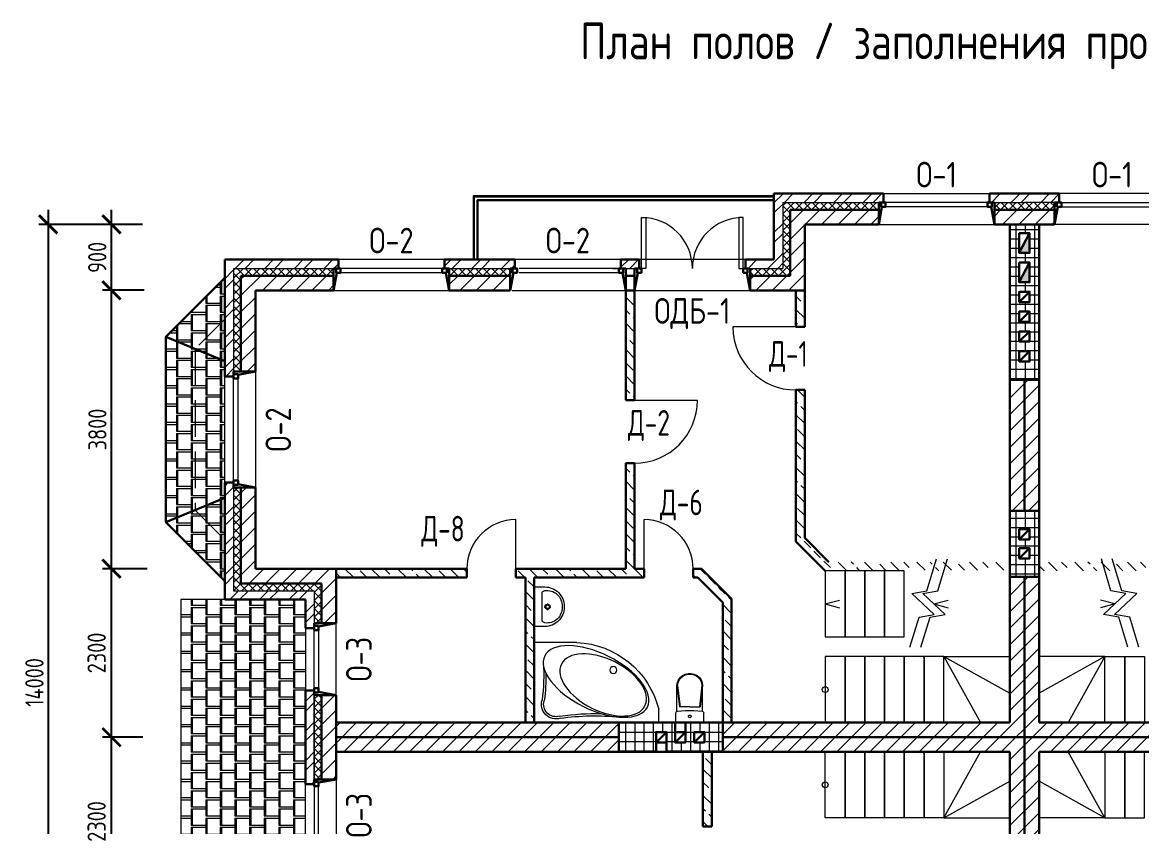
# Model space of a CAD drawing. Header units: millimetres. Extents: x -56498 to 234605, y -296269 to -29969.
# Drawn here: x 70897 to 86183, y -249630 to -238653 of the extents above; entities that cross this region are included whole.
import ezdxf
from ezdxf.enums import TextEntityAlignment as Align

# ---------------------------------------------------------------- set-up
doc = ezdxf.new("R2010")
doc.units = ezdxf.units.MM
doc.header["$LTSCALE"] = 100
doc.header["$PDMODE"] = 35
doc.linetypes.add('GOST2.303 4', pattern=[7, 5, -2, 0])
for name, color, linetype, lineweight in [('0.3', 7, 'Continuous', 30), ('Примітки 0.09', 200, 'Continuous', 9), ('Розміри 0.09', 5, 'Continuous', 9), ('Сантехніка 0.18', 92, 'Continuous', 18), ('Тонкі 0.18', 142, 'Continuous', 18), ('Штрихові 0.18', 7, 'GOST2.303 4', 18), ('Штрихування 0.09', 253, 'Continuous', 9)]:
    doc.layers.add(name, color=color, linetype=linetype, lineweight=lineweight)
doc.styles.add('GOST 2.304', font='CS_Gost2304.shx')
doc.styles.add('SPDS', font='SPDS.shx', dxfattribs={"width": 0.9})
doc.dimstyles.new('SPDS', dxfattribs={"dimscale": 100, "dimtxt": 2.5, "dimasz": 2.5, "dimexe": 1.25, "dimexo": 0.625, "dimtad": 1, "dimrnd": 0.001, "dimtxsty": 'GOST 2.304', "dimblk": 'ARCHTICK', "dimcen": 2.5, "dimdle": 2, "dimadec": 0, "dimazin": 2, "dimtfac": 0.75, "dimtmove": 1, "dimatfit": 3, "dimfxl": 0, "dimtolj": 1, "dimarcsym": 0})
pattern_1 = [(45, (-1000, -118800), (-112.2532, 112.2532), [])]
pattern_2 = [(270, (-43000, -148515), (200, -125), [220, -30]), (270, (-42985, -148515), (200, -125), [220, -30]), (0, (-43000, -148735), (200, 125), [200, -200]), (0, (-43000, -148765), (200, 125), [200, -200])]
pattern_3 = [(45, (-1000, -118800), (-56.1266, 56.1266), []), (135, (-1000, -118800), (-56.1266, -56.1266), [])]
pattern_4 = [(45, (-1000, -118800), (-202.05576, 202.05576), []), (45, (-865.3, -118800), (-202.05576, 202.05576), [])]
pattern_5 = [(135, (-1000, -118800), (-179.60512, -179.60512), []), (135, (-1000, -118620.4), (-179.60512, -179.60512), [127, -63.5])]
pattern_6 = [(0, (-1000, -118800), (0, 127), []), (90, (-1000, -118800), (-127, 8e-15), [])]

# ---------------------------------------------------------------- blocks, each defined once
blk = doc.blocks.new('symb 2D VAN Umyv-01 PLN')
for p, q in [((0, -138), (0, -167)), ((-17, -183), (-46, -183)), ((0, -200), (0, -229)), ((45, -183), (17, -183))]:
    blk.add_line(p, q)
for points in [[(-270, 0), (270, 0), (270, -145, -0.414214), (5, -410), (-5, -410, -0.414214), (-270, -145)], [(-188, -108), (188, -108, -0.277231), (206, -118), (220, -145, -0.478308), (5, -380), (-5, -380, -0.478308), (-220, -145), (-206, -118, -0.277231)]]:
    blk.add_lwpolyline(points, format="xyb", close=True)
for radius in [35, 25]:
    blk.add_circle((0, -183), radius)
blk = doc.blocks.new('s_riho')
for p, q in [((0, 1400), (0, 0)), ((0, 1400), (150, 1400)), ((900, 481), (900, 0)), ((0, 0), (900, 0))]:
    blk.add_line(p, q)
blk.add_circle((590, 890), 39.5)
for centre, radius, start, end in [((-94, 435), 996, 2.6611, 75.7857), ((-2691, 683), 2767, 351.906, 5.8062), ((-2691, 683), 2792, 351.906, 1.5857), ((205, 245), 164, 162.7961, 286.8988), ((205, 245), 139, 162.7961, 286.8988), ((530, -1945), 2077, 89.2461, 97.7765), ((530, -1945), 2052, 86.0272, 97.7765)]:
    blk.add_arc(centre, radius, start, end)
for centre, major_axis, ratio in [((462, 696), (287, -578), 0.488372), ((423, 776), (234, -470), 0.552381)]:
    blk.add_ellipse(centre, major_axis=major_axis, ratio=ratio)
blk = doc.blocks.new('symb 2D VAN Unitaz PODV-01 PLN')
for p, q in [((0, 190), (132, 190)), ((0, -190), (0, 190)), ((154, 175), (507, 175)), ((506, 175), (216, 141)), ((506, 166), (216, 132)), ((216, 0), (216, 141)), ((216, 0), (216, -141)), ((506, -166), (216, -132)), ((506, -175), (216, -141)), ((0, -190), (132, -190)), ((154, -175), (507, -175))]:
    blk.add_line(p, q)
for points in [[(155, 170), (151, 180), (143, 187), (132, 190)], [(155, -170), (163, -57), (163, 57), (155, 170)], [(506, -166), (543, -161), (578, -147), (609, -124), (634, -94), (651, -59), (660, -20), (660, 20), (651, 59), (634, 94), (609, 124), (578, 147), (543, 161), (506, 166)], [(507, -175), (546, -170), (583, -155), (615, -131), (641, -99), (659, -62), (669, -21), (669, 21), (659, 62), (641, 99), (615, 131), (583, 155), (546, 170), (507, 175)], [(132, -190), (143, -187), (151, -180), (155, -170)]]:
    blk.add_lwpolyline(points)
blk.add_lwpolyline([(84, 18), (72, 14), (65, 3), (67, -9), (77, -17), (90, -17), (100, -9), (102, 3), (96, 14)], close=True)
blk = doc.blocks.new('_ArchTick')
at = {"color": 0, "linetype": 'ByBlock', "const_width": 0.15}
blk.add_lwpolyline([(-0.5, -0.5), (0.5, 0.5)], dxfattribs=at)
blk = doc.blocks.new('*D360')
at = {"layer": 'Defpoints', "color": 0, "transparency": 16777216}
for p in [(72114, -248410), (72604, -248410), (72468, -250710)]:
    blk.add_point(p, dxfattribs=at)
at = {"layer": 'Розміри 0.09', "color": 0, "lineweight": -2, "transparency": 16777216}
for p, q in [((72114, -250910), (72114, -248210)), ((72541, -248410), (71989, -248410)), ((72405, -250710), (71989, -250710))]:
    blk.add_line(p, q, dxfattribs=at)
at = {"layer": 'Розміри 0.09', "color": 0, "lineweight": -2, "transparency": 16777216, "xscale": 250, "yscale": 250, "zscale": 250}
for p, rotation in [((72114, -248410), 90), ((72114, -250710), 270)]:
    blk.add_blockref('_ArchTick', p, dxfattribs=dict(at, rotation=rotation))
at = {"layer": 'Розміри 0.09', "color": 0, "transparency": 16777216, "insert": (71911, -249560), "char_height": 250, "attachment_point": 5, "rotation": 90, "style": 'GOST 2.304'}
blk.add_mtext('\\A1;2300', dxfattribs=at)
blk = doc.blocks.new('*D361')
at = {"layer": 'Defpoints', "color": 0, "transparency": 16777216}
for p in [(72114, -246110), (72665, -246110), (72604, -248410)]:
    blk.add_point(p, dxfattribs=at)
at = {"layer": 'Розміри 0.09', "color": 0, "lineweight": -2, "transparency": 16777216}
for p, q in [((72114, -248610), (72114, -245910)), ((72602, -246110), (71989, -246110)), ((72541, -248410), (71989, -248410))]:
    blk.add_line(p, q, dxfattribs=at)
at = {"layer": 'Розміри 0.09', "color": 0, "lineweight": -2, "transparency": 16777216, "xscale": 250, "yscale": 250, "zscale": 250}
for p, rotation in [((72114, -246110), 90), ((72114, -248410), 270)]:
    blk.add_blockref('_ArchTick', p, dxfattribs=dict(at, rotation=rotation))
at = {"layer": 'Розміри 0.09', "color": 0, "transparency": 16777216, "insert": (71911, -247260), "char_height": 250, "attachment_point": 5, "rotation": 90, "style": 'GOST 2.304'}
blk.add_mtext('\\A1;2300', dxfattribs=at)
blk = doc.blocks.new('*D362')
at = {"layer": 'Defpoints', "color": 0, "transparency": 16777216}
for p in [(72114, -242310), (72621, -242310), (72665, -246110)]:
    blk.add_point(p, dxfattribs=at)
at = {"layer": 'Розміри 0.09', "color": 0, "lineweight": -2, "transparency": 16777216}
for p, q in [((72114, -246310), (72114, -242110)), ((72559, -242310), (71989, -242310)), ((72602, -246110), (71989, -246110))]:
    blk.add_line(p, q, dxfattribs=at)
at = {"layer": 'Розміри 0.09', "color": 0, "lineweight": -2, "transparency": 16777216, "xscale": 250, "yscale": 250, "zscale": 250}
for p, rotation in [((72114, -242310), 90), ((72114, -246110), 270)]:
    blk.add_blockref('_ArchTick', p, dxfattribs=dict(at, rotation=rotation))
at = {"layer": 'Розміри 0.09', "color": 0, "transparency": 16777216, "insert": (71921, -244210), "char_height": 250, "attachment_point": 5, "rotation": 90, "style": 'GOST 2.304'}
blk.add_mtext('\\A1;3800', dxfattribs=at)
blk = doc.blocks.new('*D363')
at = {"layer": 'Defpoints', "color": 0, "transparency": 16777216}
for p in [(72114, -241410), (72599, -241410), (72621, -242310)]:
    blk.add_point(p, dxfattribs=at)
at = {"layer": 'Розміри 0.09', "color": 0, "lineweight": -2, "transparency": 16777216}
for p, q in [((72114, -242510), (72114, -241210)), ((72536, -241410), (71989, -241410)), ((72559, -242310), (71989, -242310))]:
    blk.add_line(p, q, dxfattribs=at)
at = {"layer": 'Розміри 0.09', "color": 0, "lineweight": -2, "transparency": 16777216, "xscale": 250, "yscale": 250, "zscale": 250}
for p, rotation in [((72114, -241410), 90), ((72114, -242310), 270)]:
    blk.add_blockref('_ArchTick', p, dxfattribs=dict(at, rotation=rotation))
at = {"layer": 'Розміри 0.09', "color": 0, "transparency": 16777216, "insert": (71919, -241860), "char_height": 250, "attachment_point": 5, "rotation": 90, "style": 'GOST 2.304'}
blk.add_mtext('\\A1;900', dxfattribs=at)
blk = doc.blocks.new('*D364')
at = {"layer": 'Defpoints', "color": 0, "transparency": 16777216}
for p in [(72114, -241410), (71248, -255410), (72114, -255410)]:
    blk.add_point(p, dxfattribs=at)
at = {"layer": 'Розміри 0.09', "color": 0, "lineweight": -2, "transparency": 16777216}
for p, q in [((71248, -241210), (71248, -255610)), ((72051, -241410), (71123, -241410)), ((72051, -255410), (71123, -255410))]:
    blk.add_line(p, q, dxfattribs=at)
at = {"layer": 'Розміри 0.09', "color": 0, "lineweight": -2, "transparency": 16777216, "xscale": 250, "yscale": 250, "zscale": 250}
for p, rotation in [((71248, -241410), 90), ((71248, -255410), 270)]:
    blk.add_blockref('_ArchTick', p, dxfattribs=dict(at, rotation=rotation))
at = {"layer": 'Розміри 0.09', "color": 0, "transparency": 16777216, "insert": (71061, -247663), "char_height": 250, "attachment_point": 5, "rotation": 90, "style": 'GOST 2.304'}
blk.add_mtext('\\A1;14000', dxfattribs=at)

msp = doc.modelspace()

# ---------------------------------------------------------------- hatches: boundary and pattern name
at = {"layer": '0.3'}
h = msp.add_hatch(color=256, dxfattribs=at)
h.paths.add_polyline_path([(84652.29, -241530.359), (84582.29, -241665.359), (84582.29, -241800.359), (84652.29, -241800.359)])
h.paths.add_polyline_path([(84582.29, -241665.359), (84512.29, -241800.359), (84582.29, -241800.359)])
h = msp.add_hatch(color=256, dxfattribs=at)
h.paths.add_polyline_path([(84652.29, -241930.359), (84582.29, -242065.359), (84582.29, -242200.359), (84652.29, -242200.359)])
h.paths.add_polyline_path([(84582.29, -242065.359), (84512.29, -242200.359), (84582.29, -242200.359)])
at = {"layer": 'Штрихування 0.09'}
h = msp.add_hatch(dxfattribs=at)
h.set_pattern_fill('ANSI32', color=256, scale=30, style=0)
h.set_pattern_definition(pattern_4)
h.paths.add_polyline_path([(81282.29, -241110.359), (82592.291, -241110.359), (82657.291, -241110.359), (82657.291, -240990.359), (81162.29, -240990.359), (81162.29, -241890.359), (80772.29, -241890.359), (80772.29, -242010.359), (80802.29, -242010.359), (81282.29, -242010.359)])
h = msp.add_hatch(dxfattribs=at)
h.set_pattern_fill('ANSI32', color=256, scale=30, style=0)
h.set_pattern_definition(pattern_4)
h.paths.add_polyline_path([(85057.29, -240990.359), (84582.29, -240990.359), (84107.291, -240990.359), (84107.291, -241110.359), (84137.291, -241110.359), (84172.291, -241110.359), (84582.29, -241110.359), (85057.29, -241110.359)])
h = msp.add_hatch(dxfattribs=at)
h.set_pattern_fill('ANSI37', color=256, scale=25, style=0)
h.set_pattern_definition(pattern_3)
h.paths.add_polyline_path([(81382.29, -241210.359), (82592.291, -241210.359), (82592.291, -241110.359), (81282.29, -241110.359), (81282.29, -242010.359), (80837.29, -242010.359), (80837.29, -242110.359), (81382.29, -242110.359)])
h = msp.add_hatch(dxfattribs=at)
h.set_pattern_fill('ANSI31', color=256, scale=50, style=0)
h.set_pattern_definition(pattern_1)
h.paths.add_polyline_path([(81582.29, -241410.359), (82592.291, -241410.359), (82592.291, -241210.359), (81382.29, -241210.359), (81382.29, -242110.359), (80837.29, -242110.359), (80837.29, -242310.359), (81582.29, -242310.359)])
h = msp.add_hatch(dxfattribs=at)
h.set_pattern_fill('ANSI37', color=256, scale=25, style=0)
h.set_pattern_definition(pattern_3)
h.paths.add_polyline_path([(84992.29, -241110.359), (84582.29, -241110.359), (84172.291, -241110.359), (84172.291, -241210.359), (84582.29, -241210.359), (84992.29, -241210.359)])
h = msp.add_hatch(dxfattribs=at)
h.set_pattern_fill('ANSI31', color=256, scale=50, style=0)
h.set_pattern_definition(pattern_1)
h.paths.add_polyline_path([(84992.29, -241210.359), (84582.29, -241210.359), (84172.291, -241210.359), (84172.291, -241410.359), (84382.29, -241410.359), (84782.29, -241410.359), (84992.29, -241410.359)])
h = msp.add_hatch(dxfattribs=at)
h.set_pattern_fill('NET', color=256, scale=40, style=0)
h.set_pattern_definition(pattern_6)
h.paths.add_polyline_path([(84782.29, -241410.359), (84382.29, -241410.359), (84382.29, -243530.359), (84782.29, -243530.359)])
h.paths.add_polyline_path([(84652.29, -242200.359), (84512.29, -242200.359), (84512.29, -241930.359), (84652.29, -241930.359)], flags=16)
h.paths.add_polyline_path([(84652.29, -242330.359), (84652.29, -242470.359), (84512.29, -242470.359), (84512.29, -242330.359)], flags=16)
h.paths.add_polyline_path([(84652.29, -242600.359), (84652.29, -242740.359), (84512.29, -242740.359), (84512.29, -242600.359)], flags=16)
h.paths.add_polyline_path([(84652.29, -241800.359), (84512.29, -241800.359), (84512.29, -241530.359), (84652.29, -241530.359)], flags=16)
h.paths.add_polyline_path([(84652.29, -242870.359), (84652.29, -243010.359), (84512.29, -243010.359), (84512.29, -242870.359)], flags=16)
h.paths.add_polyline_path([(84652.29, -243140.359), (84652.29, -243280.359), (84512.29, -243280.359), (84512.29, -243140.359)], flags=16)
h = msp.add_hatch(dxfattribs=at)
h.set_pattern_fill('ANSI32', color=256, scale=30, style=0)
h.set_pattern_definition(pattern_4)
h.paths.add_polyline_path([(75212.292, -241890.359), (73662.29, -241890.359), (73662.29, -243485.359), (73782.29, -243485.359), (73782.29, -243455.359), (73782.29, -243420.359), (73782.29, -242010.359), (75147.292, -242010.359), (75212.292, -242010.359)])
h = msp.add_hatch(dxfattribs=at)
h.set_pattern_fill('ANSI32', color=256, scale=30, style=0)
h.set_pattern_definition(pattern_4)
h.paths.add_polyline_path([(77622.289, -241890.359), (76662.294, -241890.359), (76662.294, -242010.359), (76692.294, -242010.359), (76727.294, -242010.359), (77602.29, -242010.359), (77622.289, -242010.359)])
h = msp.add_hatch(dxfattribs=at)
h.set_pattern_fill('ANSI32', color=256, scale=30, style=0)
h.set_pattern_definition(pattern_4)
h.paths.add_polyline_path([(79322.29, -241890.359), (79072.289, -241890.359), (79072.289, -242010.359), (79102.289, -242010.359), (79137.289, -242010.359), (79322.29, -242010.359)])
h = msp.add_hatch(dxfattribs=at)
h.set_pattern_fill('SQSHNGLE', color=256, scale=500, angle=270, style=0, pattern_type=2)
h.set_pattern_definition(pattern_2)
h.paths.add_polyline_path([(73662.29, -244935.359), (73662.29, -245715.32), (73257.297, -245310.318), (73257.297, -243110.399), (73662.29, -242705.397), (73662.29, -243485.359)])
h.paths.add_polyline_path([(73257.297, -245310.318), (73662.29, -245715.32), (73662.29, -246281.011), (72857.297, -245476.001), (72857.297, -242944.716), (73662.29, -242139.706), (73662.29, -242705.397), (73257.297, -243110.399)])
h = msp.add_hatch(dxfattribs=at)
h.set_pattern_fill('ANSI37', color=256, scale=25, style=0)
h.set_pattern_definition(pattern_3)
h.paths.add_polyline_path([(75147.292, -242010.359), (73782.29, -242010.359), (73782.29, -243420.359), (73882.29, -243420.359), (73882.29, -242110.359), (75147.292, -242110.359)])
h = msp.add_hatch(dxfattribs=at)
h.set_pattern_fill('ANSI31', color=256, scale=50, style=0)
h.set_pattern_definition(pattern_1)
h.paths.add_polyline_path([(75147.292, -242110.359), (73882.29, -242110.359), (73882.29, -243420.359), (74082.29, -243420.359), (74082.29, -242310.359), (75147.292, -242310.359)])
h = msp.add_hatch(dxfattribs=at)
h.set_pattern_fill('ANSI37', color=256, scale=25, style=0)
h.set_pattern_definition(pattern_3)
h.paths.add_polyline_path([(77557.289, -242010.359), (76727.294, -242010.359), (76727.294, -242110.359), (77557.289, -242110.359)])
h = msp.add_hatch(dxfattribs=at)
h.set_pattern_fill('ANSI31', color=256, scale=50, style=0)
h.set_pattern_definition(pattern_1)
h.paths.add_polyline_path([(77557.289, -242110.359), (76727.294, -242110.359), (76727.294, -242310.359), (77557.289, -242310.359)])
h = msp.add_hatch(dxfattribs=at)
h.set_pattern_fill('ANSI33', color=256, scale=40, angle=90, style=0)
h.set_pattern_definition(pattern_5)
h.paths.add_polyline_path([(79257.259, -242310.359), (79137.259, -242310.359), (79137.259, -243810.359), (79257.259, -243810.359)])
h = msp.add_hatch(dxfattribs=at)
h.set_pattern_fill('ANSI33', color=256, scale=40, angle=90, style=0)
h.set_pattern_definition(pattern_5)
h.paths.add_polyline_path([(81582.259, -242310.359), (81462.259, -242310.359), (81462.259, -242810.359), (81582.263, -242810.359)])
h = msp.add_hatch(dxfattribs=at)
h.set_pattern_fill('ANSI33', color=256, scale=40, angle=90, style=0)
h.set_pattern_definition(pattern_5)
h.paths.add_polyline_path([(84382.29, -246020.359), (83518.29, -246020.359), (83491.29, -246110.359), (84382.29, -246110.359)])
h.paths.add_polyline_path([(84382.29, -246110.359), (83491.29, -246110.359), (83485.29, -246130.359), (84382.29, -246130.359)])
h.paths.add_polyline_path([(83491.29, -246110.359), (83341.29, -246110.359), (83332.29, -246140.359), (83482.29, -246140.359)])
h.paths.add_polyline_path([(83518.29, -246020.359), (83368.29, -246020.359), (83341.29, -246110.359), (83491.29, -246110.359)])
h.paths.add_polyline_path([(81582.27, -243670.359), (81462.259, -243670.359), (81462.259, -245740.327), (81852.29, -246130.359), (83335.29, -246130.359), (83368.29, -246020.359), (81911.996, -246020.359), (81582.288, -245690.65)])
h = msp.add_hatch(dxfattribs=at)
h.set_pattern_fill('ANSI31', color=256, scale=50, style=0)
h.set_pattern_definition(pattern_1)
h.paths.add_polyline_path([(84782.29, -243530.359), (84582.29, -243530.359), (84582.29, -245320.359), (84782.29, -245320.359)])
h.paths.add_polyline_path([(84582.29, -243530.359), (84382.29, -243530.359), (84382.29, -245320.359), (84582.29, -245320.359)])
h = msp.add_hatch(dxfattribs=at)
h.set_pattern_fill('ANSI33', color=256, scale=40, angle=90, style=0)
h.set_pattern_definition(pattern_5)
h.paths.add_polyline_path([(79257.259, -244670.359), (79137.259, -244670.359), (79137.259, -246110.359), (77637.322, -246110.359), (77637.322, -246230.359), (77767.29, -246230.359), (77767.29, -248210.359), (77887.29, -248210.359), (77887.29, -247117.502), (77887.29, -246899.201), (77886.421, -246359.346), (77887.29, -246359.345), (77887.29, -246230.359), (79387.259, -246230.359), (79387.259, -246110.359), (79257.259, -246110.359)])
h = msp.add_hatch(dxfattribs=at)
h.set_pattern_fill('ANSI32', color=256, scale=30, style=0)
h.set_pattern_definition(pattern_4)
h.paths.add_polyline_path([(74882.29, -246410.359), (73782.29, -246410.359), (73782.29, -245000.359), (73782.29, -244935.359), (73662.29, -244935.359), (73662.29, -246530.359), (74762.29, -246530.359), (74762.29, -246920.359), (74882.29, -246920.359), (74882.29, -246890.359), (74882.29, -246855.359)])
h = msp.add_hatch(dxfattribs=at)
h.set_pattern_fill('ANSI37', color=256, scale=25, style=0)
h.set_pattern_definition(pattern_3)
h.paths.add_polyline_path([(74982.29, -246310.359), (73882.29, -246310.359), (73882.29, -245000.359), (73782.29, -245000.359), (73782.29, -246410.359), (74882.29, -246410.359), (74882.29, -246855.359), (74982.29, -246855.359)])
h = msp.add_hatch(dxfattribs=at)
h.set_pattern_fill('ANSI31', color=256, scale=50, style=0)
h.set_pattern_definition(pattern_1)
h.paths.add_polyline_path([(75182.29, -246110.359), (74082.29, -246110.359), (74082.29, -245000.359), (73882.29, -245000.359), (73882.29, -246310.359), (74982.29, -246310.359), (74982.29, -246855.359), (75182.29, -246855.359)])
h = msp.add_hatch(dxfattribs=at)
h.set_pattern_fill('NET', color=256, scale=40, style=0)
h.set_pattern_definition(pattern_6)
h.paths.add_polyline_path([(84782.29, -245320.359), (84382.29, -245320.359), (84382.29, -246220.359), (84782.29, -246220.359), (84782.29, -246140.359), (84782.29, -246130.359)])
h.paths.add_polyline_path([(84652.29, -245570.359), (84652.29, -245710.359), (84512.29, -245710.359), (84512.29, -245570.359)], flags=16)
h.paths.add_polyline_path([(84652.29, -245830.359), (84652.29, -245970.359), (84512.29, -245970.359), (84512.29, -245830.359)], flags=16)
h = msp.add_hatch(dxfattribs=at)
h.set_pattern_fill('ANSI33', color=256, scale=40, angle=90, style=0)
h.set_pattern_definition(pattern_5)
h.paths.add_polyline_path([(87702.29, -245890.359), (87582.29, -245890.359), (87582.29, -246020.359), (85796.29, -246020.359), (85829.29, -246130.359), (87312.29, -246130.359), (87312.29, -246140.359), (87702.29, -246140.359)])
h.paths.add_polyline_path([(85796.29, -246020.359), (85646.29, -246020.359), (85682.29, -246140.359), (85832.29, -246140.359)])
h.paths.add_polyline_path([(85646.29, -246020.359), (84782.29, -246020.359), (84782.29, -246130.359), (85679.29, -246130.359)])
h.paths.add_polyline_path([(85679.29, -246130.359), (84782.29, -246130.359), (84782.29, -246140.359), (85682.29, -246140.359)])
h.paths.add_polyline_path([(87312.29, -246130.359), (85829.29, -246130.359), (85832.29, -246140.359), (87312.29, -246140.359)], flags=17)
h = msp.add_hatch(dxfattribs=at)
h.set_pattern_fill('ANSI33', color=256, scale=40, angle=90, style=0)
h.set_pattern_definition(pattern_5)
h.paths.add_polyline_path([(76967.322, -246110.359), (75182.29, -246110.359), (75182.29, -246230.359), (76967.322, -246230.359)])
h = msp.add_hatch(dxfattribs=at)
h.set_pattern_fill('ANSI33', color=256, scale=40, angle=90, style=0)
h.set_pattern_definition(pattern_5)
h.paths.add_polyline_path([(80172.585, -246110.359), (80057.259, -246110.359), (80057.259, -246230.359), (80122.879, -246230.359), (80462.29, -246569.77), (80462.29, -248210.359), (80582.29, -248210.359), (80582.29, -246520.064)])
h = msp.add_hatch(dxfattribs=at)
h.set_pattern_fill('ANSI31', color=256, scale=50, style=0)
h.set_pattern_definition(pattern_1)
h.paths.add_polyline_path([(84582.29, -246220.359), (84382.29, -246220.359), (84382.29, -247040.359), (84382.29, -247310.359), (84382.29, -248210.359), (83482.29, -248210.359), (83212.29, -248210.359), (82942.29, -248210.359), (82672.29, -248210.359), (82402.29, -248210.359), (82132.29, -248210.359), (81862.29, -248210.359), (81852.29, -248210.359), (80462.29, -248210.359), (80462.29, -248410.359), (84582.29, -248410.359)])
h.paths.add_polyline_path([(84582.29, -248410.359), (80462.29, -248410.359), (80462.29, -248610.359), (84382.29, -248610.359), (84382.29, -249510.359), (84382.29, -249780.359), (84382.29, -250600.329), (84582.29, -250600.329)])
h.paths.add_polyline_path([(90652.29, -248610.359), (90652.29, -248410.359), (84582.29, -248410.359), (84582.29, -250600.329), (84782.29, -250600.329), (84782.29, -248610.359)])
h.paths.add_polyline_path([(90652.29, -248410.359), (90652.29, -248210.359), (84782.29, -248210.359), (84782.29, -246220.359), (84582.29, -246220.359), (84582.29, -248410.359)])
h = msp.add_hatch(dxfattribs=at)
h.set_pattern_fill('SQSHNGLE', color=256, scale=500, angle=270, style=0, pattern_type=2)
h.set_pattern_definition(pattern_2)
h.paths.add_polyline_path([(74762.29, -246920.359), (74762.29, -246530.359), (73062.29, -246530.359), (73062.29, -250290.359), (73662.29, -250290.359), (74762.29, -250290.359), (74762.29, -249900.359), (74762.29, -249050.359), (74762.29, -247770.359)])
h = msp.add_hatch(dxfattribs=at)
h.set_pattern_fill('ANSI32', color=256, scale=30, style=0)
h.set_pattern_definition(pattern_4)
h.paths.add_polyline_path([(74882.29, -247770.359), (74762.29, -247770.359), (74762.29, -249050.359), (74882.29, -249050.359), (74882.29, -249020.359), (74882.29, -248985.359)])
h = msp.add_hatch(dxfattribs=at)
h.set_pattern_fill('ANSI37', color=256, scale=25, style=0)
h.set_pattern_definition(pattern_3)
h.paths.add_polyline_path([(74982.29, -247835.359), (74882.29, -247835.359), (74882.29, -248985.359), (74982.29, -248985.359)])
h = msp.add_hatch(dxfattribs=at)
h.set_pattern_fill('ANSI31', color=256, scale=50, style=0)
h.set_pattern_definition(pattern_1)
h.paths.add_polyline_path([(75182.29, -247835.359), (74982.29, -247835.359), (74982.29, -248985.359), (75182.29, -248985.359)])
h = msp.add_hatch(dxfattribs=at)
h.set_pattern_fill('ANSI31', color=256, scale=50, style=0)
h.set_pattern_definition(pattern_1)
h.paths.add_polyline_path([(79042.29, -248210.359), (77887.286, -248210.359), (75182.29, -248210.359), (75182.29, -248410.359), (79042.29, -248410.359)])
h.paths.add_polyline_path([(79042.29, -248410.359), (75182.29, -248410.359), (75182.29, -248610.359), (79042.29, -248610.359)])
h = msp.add_hatch(dxfattribs=at)
h.set_pattern_fill('NET', color=256, scale=40, style=0)
h.set_pattern_definition(pattern_6)
h.paths.add_polyline_path([(79552.29, -248340.359), (79692.29, -248340.359), (79692.29, -248480.359), (79692.29, -248610.359), (80462.29, -248610.359), (80462.29, -248210.359), (79952.29, -248210.359), (79952.29, -248340.359), (79952.29, -248480.359), (79812.29, -248480.359), (79812.29, -248340.359), (79812.29, -248210.359), (79042.29, -248210.359), (79042.29, -248610.359), (79552.29, -248610.359), (79552.29, -248480.359)])
h.paths.add_polyline_path([(80072.29, -248340.359), (80212.29, -248340.359), (80212.29, -248480.359), (80072.29, -248480.359)], flags=16)
h = msp.add_hatch(dxfattribs=at)
h.set_pattern_fill('ANSI33', color=256, scale=40, angle=90, style=0)
h.set_pattern_definition(pattern_5)
h.paths.add_polyline_path([(80312.29, -248610.359), (80192.29, -248610.359), (80192.29, -249630.359), (80312.29, -249630.359)])

# ---------------------------------------------------------------- linework, layer by layer
at = {"layer": '0.3'}
for p, q in [((81162.29, -240990.359), (81162.29, -241890.359)), ((81162.29, -240990.359), (82657.291, -240990.359)), ((82657.291, -240990.359), (82657.291, -241110.359)), ((84107.291, -240990.359), (84582.29, -240990.359)), ((84107.291, -240990.359), (84107.291, -241110.359)), ((85057.29, -240990.359), (84582.29, -240990.359)), ((85057.29, -240990.359), (85057.29, -241110.359)), ((81382.29, -241210.359), (81382.29, -242110.359)), ((81382.29, -241210.359), (82592.291, -241210.359)), ((82592.291, -241410.359), (82592.291, -241110.359)), ((82592.291, -241110.359), (82657.291, -241110.359)), ((82637.291, -241170.359), (82592.291, -241410.359)), ((84172.291, -241110.359), (84107.291, -241110.359)), ((84127.291, -241170.359), (84172.291, -241410.359)), ((84172.291, -241410.359), (84172.291, -241110.359)), ((84172.316, -241210.359), (84582.29, -241210.359)), ((85029.79, -241210.359), (84582.29, -241210.359)), ((84992.29, -241410.359), (84992.29, -241110.359)), ((84992.29, -241110.359), (85057.29, -241110.359)), ((85037.29, -241170.359), (84992.29, -241410.359)), ((81582.29, -241410.359), (81582.29, -242310.359)), ((81582.29, -241410.359), (82592.291, -241410.359)), ((84172.316, -241410.359), (84382.29, -241410.359)), ((84382.29, -248210.359), (84382.29, -241410.359)), ((84782.29, -241410.359), (84382.29, -241410.359)), ((84782.29, -248210.359), (84782.29, -241410.359)), ((84992.29, -241410.359), (84782.29, -241410.359)), ((73662.29, -241890.359), (73662.29, -243485.359)), ((73662.29, -241890.359), (75212.292, -241890.359)), ((75212.292, -241890.359), (75212.292, -242010.359)), ((76662.294, -241890.359), (77622.289, -241890.359)), ((76662.294, -241890.359), (76662.294, -242010.359)), ((77622.289, -241890.359), (77622.289, -242010.359)), ((79072.289, -241890.359), (79322.29, -241890.359)), ((79072.289, -241890.359), (79072.289, -242010.359)), ((79322.29, -241890.359), (79322.29, -242010.359)), ((80772.29, -241890.359), (80772.29, -242010.359)), ((80772.29, -241890.359), (81162.29, -241890.359)), ((73882.29, -242110.359), (73882.29, -243420.359)), ((73882.29, -242110.359), (75147.292, -242110.359)), ((75147.292, -242310.359), (75147.292, -242010.359)), ((75147.292, -242010.359), (75212.292, -242010.359)), ((75192.292, -242070.359), (75147.292, -242310.359)), ((76727.294, -242010.359), (76662.294, -242010.359)), ((76682.294, -242070.359), (76727.294, -242310.359)), ((76727.294, -242310.359), (76727.294, -242010.359)), ((76727.294, -242110.359), (77557.289, -242110.359)), ((77557.289, -242310.359), (77557.289, -242010.359)), ((77557.289, -242010.359), (77622.289, -242010.359)), ((77602.289, -242070.359), (77557.289, -242310.359)), ((79137.289, -242010.359), (79072.289, -242010.359)), ((79092.289, -242070.359), (79137.289, -242310.359)), ((79137.289, -242310.359), (79137.289, -242010.359)), ((79137.289, -242110.359), (79257.259, -242110.359)), ((79257.29, -242310.359), (79257.29, -242010.359)), ((79257.29, -242010.359), (79322.29, -242010.359)), ((79302.29, -242070.359), (79257.29, -242310.359)), ((80792.29, -242070.359), (80837.29, -242310.359)), ((80837.29, -242310.359), (80837.29, -242010.359)), ((80837.29, -242110.359), (81382.29, -242110.359)), ((74082.29, -242310.359), (74082.29, -243420.359)), ((74082.29, -242310.359), (75147.292, -242310.359)), ((76727.294, -242310.359), (77557.289, -242310.359)), ((79137.259, -243810.359), (79137.259, -242310.359)), ((79137.289, -242310.359), (79257.259, -242310.359)), ((79257.259, -243810.359), (79257.259, -242310.359)), ((80837.29, -242310.359), (81582.29, -242310.359)), ((81462.259, -242810.359), (81462.259, -242310.359)), ((81582.263, -242810.359), (81582.259, -242310.359)), ((81462.259, -242810.359), (81582.259, -242810.359)), ((72857.297, -242944.716), (73662.29, -243278.151)), ((73662.29, -243485.359), (73782.29, -243485.359)), ((74082.29, -243420.359), (73782.29, -243420.359)), ((73782.29, -243420.359), (73782.29, -243485.359)), ((73842.29, -243465.359), (74082.29, -243420.359)), ((81462.259, -245740.327), (81462.259, -243670.359)), ((81462.259, -243670.359), (81582.259, -243670.359)), ((81582.288, -245690.65), (81582.27, -243670.359)), ((84382.29, -243530.359), (84782.29, -243530.359)), ((84582.29, -245320.359), (84582.29, -243530.359)), ((79137.259, -243810.359), (79257.259, -243810.359)), ((79137.259, -246110.359), (79137.259, -244670.359)), ((79137.259, -244670.359), (79257.259, -244670.359)), ((79257.259, -246110.359), (79257.259, -244670.359)), ((73662.29, -244935.359), (73662.29, -246530.359)), ((73662.29, -244935.359), (73782.29, -244935.359)), ((73782.29, -245000.359), (73782.29, -244935.359)), ((74082.29, -245000.359), (73782.29, -245000.359)), ((73842.29, -244955.359), (74082.29, -245000.359)), ((73882.29, -245000.359), (73882.29, -246310.359)), ((74082.29, -245000.359), (74082.29, -246110.359)), ((72857.297, -245476.001), (73662.29, -245142.566)), ((84382.29, -245320.359), (84782.29, -245320.359)), ((81862.29, -246140.359), (81462.259, -245740.327)), ((81911.996, -246020.359), (81582.288, -245690.65)), ((74082.29, -246110.359), (75182.29, -246110.359)), ((75182.29, -246110.359), (75182.29, -246855.359)), ((76967.322, -246110.359), (75182.29, -246110.359)), ((76967.322, -246230.359), (76967.322, -246110.359)), ((79137.259, -246110.359), (77637.322, -246110.359)), ((77637.322, -246230.359), (77637.322, -246110.359)), ((79387.259, -246110.359), (79257.259, -246110.359)), ((79387.259, -246230.359), (79387.259, -246110.359)), ((80172.585, -246110.359), (80057.259, -246110.359)), ((80057.259, -246230.359), (80057.259, -246110.359)), ((80582.29, -246520.064), (80172.585, -246110.359)), ((76967.322, -246230.359), (75182.29, -246230.359)), ((77767.29, -246230.359), (77637.322, -246230.359)), ((77767.29, -246230.359), (77767.29, -248210.359)), ((77887.29, -246230.359), (77887.29, -248210.359)), ((79387.259, -246230.359), (77887.29, -246230.359)), ((80122.879, -246230.359), (80057.259, -246230.359)), ((80462.29, -246569.77), (80122.879, -246230.359)), ((84382.29, -246220.359), (84782.29, -246220.359)), ((84582.29, -248410.359), (84582.29, -246220.359)), ((73882.29, -246310.359), (74982.29, -246310.359)), ((74982.29, -246310.359), (74982.29, -246855.359)), ((73662.29, -246530.359), (74762.29, -246530.359)), ((74762.29, -246530.359), (74762.29, -246920.359)), ((80462.29, -246569.77), (80462.29, -248210.359)), ((80582.29, -246520.064), (80582.29, -248210.359)), ((75182.29, -246855.359), (74882.29, -246855.359)), ((74882.29, -246855.359), (74882.29, -246920.359)), ((74942.29, -246900.359), (75182.29, -246855.359)), ((74762.29, -246920.359), (74882.29, -246920.359)), ((74762.29, -249050.359), (74762.29, -247770.359)), ((74762.29, -247770.359), (74762.29, -249050.359)), ((74762.29, -247770.359), (74882.29, -247770.359)), ((74882.29, -247835.359), (74882.29, -247770.359)), ((74942.29, -247790.359), (75182.29, -247835.359)), ((75182.29, -247835.359), (74882.29, -247835.359)), ((74982.29, -248985.359), (74982.29, -247835.359)), ((74982.29, -247835.359), (74982.29, -248985.359)), ((75182.29, -248985.359), (75182.29, -247835.359)), ((75182.29, -247835.359), (75182.29, -248985.359)), ((84382.29, -248210.359), (75182.29, -248210.359)), ((84382.29, -248210.359), (75182.29, -248210.359)), ((79042.29, -248210.359), (79042.29, -248610.359)), ((79812.29, -248340.359), (79812.29, -248210.359)), ((79952.29, -248340.359), (79952.29, -248210.359)), ((80462.29, -248210.359), (80462.29, -248610.359)), ((84782.29, -248210.359), (93982.29, -248210.359)), ((84782.29, -248210.359), (93982.29, -248210.359)), ((79042.29, -248410.359), (75182.29, -248410.359)), ((84582.29, -248410.359), (80462.29, -248410.359)), ((84582.29, -248410.359), (84582.29, -250600.329)), ((84582.29, -248410.359), (90652.29, -248410.359)), ((79552.29, -248610.359), (79552.29, -248480.359)), ((79692.29, -248610.359), (79692.29, -248480.359)), ((84382.29, -248610.359), (75182.29, -248610.359)), ((84382.29, -248610.359), (75182.29, -248610.359)), ((80192.29, -248610.359), (80192.29, -249630.359)), ((80312.29, -248610.359), (80312.29, -249630.359)), ((84382.29, -248610.359), (84382.29, -255410.359)), ((84782.29, -248610.359), (84782.29, -255410.359)), ((84782.29, -248610.359), (93982.29, -248610.359)), ((84782.29, -248610.359), (93982.29, -248610.359)), ((75182.29, -248985.359), (74882.29, -248985.359)), ((74882.29, -248985.359), (74882.29, -249050.359)), ((74942.29, -249030.359), (75182.29, -248985.359)), ((74762.29, -249050.359), (74882.29, -249050.359)), ((80312.29, -249630.359), (80192.29, -249630.359))]:
    msp.add_line(p, q, dxfattribs=at)
for points in [[(81162.29, -241030.359), (77062.29, -241030.359), (77062.29, -241890.359)], [(81162.29, -241080.359), (77112.29, -241080.359), (77112.29, -241890.359)], [(84512.29, -241800.359), (84512.29, -241530.359), (84652.29, -241530.359), (84512.29, -241800.359), (84652.29, -241800.359), (84652.29, -241530.359)], [(84512.29, -242200.359), (84512.29, -241930.359), (84652.29, -241930.359), (84512.29, -242200.359), (84652.29, -242200.359), (84652.29, -241930.359)], [(73662.29, -242139.706), (72857.297, -242944.716), (72857.297, -245476.001), (73662.29, -246281.011)], [(84512.29, -242470.359), (84512.29, -242330.359), (84652.29, -242330.359), (84512.29, -242470.359), (84652.29, -242470.359), (84652.29, -242330.359)], [(84512.29, -242740.359), (84512.29, -242600.359), (84652.29, -242600.359), (84512.29, -242740.359), (84652.29, -242740.359), (84652.29, -242600.359)], [(84512.29, -243010.359), (84512.29, -242870.359), (84652.29, -242870.359), (84512.29, -243010.359), (84652.29, -243010.359), (84652.29, -242870.359)], [(84512.29, -243280.359), (84512.29, -243140.359), (84652.29, -243140.359), (84512.29, -243280.359), (84652.29, -243280.359), (84652.29, -243140.359)], [(84652.29, -245570.359), (84652.29, -245710.359), (84512.29, -245710.359), (84652.29, -245570.359), (84512.29, -245570.359), (84512.29, -245710.359)], [(84652.29, -245830.359), (84652.29, -245970.359), (84512.29, -245970.359), (84652.29, -245830.359), (84512.29, -245830.359), (84512.29, -245970.359)], [(79692.29, -248340.359), (79692.29, -248480.359), (79552.29, -248480.359), (79692.29, -248340.359), (79552.29, -248340.359), (79552.29, -248480.359)], [(79692.29, -248340.359), (79692.29, -248480.359), (79552.29, -248480.359), (79692.29, -248340.359), (79552.29, -248340.359), (79552.29, -248480.359)], [(79952.29, -248340.359), (79952.29, -248480.359), (79812.29, -248480.359), (79952.29, -248340.359), (79812.29, -248340.359), (79812.29, -248480.359)], [(79952.29, -248340.359), (79952.29, -248480.359), (79812.29, -248480.359), (79952.29, -248340.359), (79812.29, -248340.359), (79812.29, -248480.359)], [(80212.29, -248340.359), (80212.29, -248480.359), (80072.29, -248480.359), (80212.29, -248340.359), (80072.29, -248340.359), (80072.29, -248480.359)], [(80212.29, -248340.359), (80212.29, -248480.359), (80072.29, -248480.359), (80212.29, -248340.359), (80072.29, -248340.359), (80072.29, -248480.359)]]:
    msp.add_lwpolyline(points, dxfattribs=at)
for points in [[(82627.291, -241170.359), (82627.291, -241110.359), (82687.291, -241110.359), (82687.291, -241170.359)], [(84137.291, -241170.359), (84137.291, -241110.359), (84077.291, -241110.359), (84077.291, -241170.359)], [(85027.29, -241170.359), (85027.29, -241110.359), (85087.29, -241110.359), (85087.29, -241170.359)], [(75182.292, -242070.359), (75182.292, -242010.359), (75242.292, -242010.359), (75242.292, -242070.359)], [(76692.294, -242070.359), (76692.294, -242010.359), (76632.294, -242010.359), (76632.294, -242070.359)], [(77592.289, -242070.359), (77592.289, -242010.359), (77652.289, -242010.359), (77652.289, -242070.359)], [(79102.289, -242070.359), (79102.289, -242010.359), (79042.289, -242010.359), (79042.289, -242070.359)], [(79292.29, -242070.359), (79292.29, -242010.359), (79352.29, -242010.359), (79352.29, -242070.359)], [(80802.29, -242070.359), (80802.29, -242010.359), (80742.29, -242010.359), (80742.29, -242070.359)], [(73842.29, -243455.359), (73782.29, -243455.359), (73782.29, -243515.359), (73842.29, -243515.359)], [(73842.29, -244965.359), (73782.29, -244965.359), (73782.29, -244905.359), (73842.29, -244905.359)], [(74942.29, -246890.359), (74882.29, -246890.359), (74882.29, -246950.359), (74942.29, -246950.359)], [(74942.29, -247800.359), (74882.29, -247800.359), (74882.29, -247740.359), (74942.29, -247740.359)], [(74942.29, -249020.359), (74882.29, -249020.359), (74882.29, -249080.359), (74942.29, -249080.359)]]:
    msp.add_lwpolyline(points, close=True, dxfattribs=at)
at = {"layer": 'Тонкі 0.18'}
for p, q in [((82657.291, -240990.359), (84107.291, -240990.359)), ((86507.29, -240990.359), (85057.29, -240990.359)), ((81282.29, -241110.359), (81282.29, -242010.359)), ((81282.29, -241110.359), (82592.291, -241110.359)), ((84077.291, -241110.359), (82687.291, -241110.359)), ((84077.291, -241170.359), (82687.291, -241170.359)), ((84077.291, -241110.359), (84582.29, -241110.359)), ((85087.29, -241110.359), (84582.29, -241110.359)), ((85087.29, -241110.359), (86477.29, -241110.359)), ((85087.29, -241170.359), (86477.29, -241170.359)), ((82592.291, -241410.359), (84172.291, -241410.359)), ((86572.29, -241410.359), (84992.29, -241410.359)), ((76662.294, -241890.359), (75212.292, -241890.359)), ((79072.289, -241890.359), (77622.289, -241890.359)), ((73782.29, -242010.359), (73782.29, -243420.359)), ((73782.29, -242010.359), (75147.292, -242010.359)), ((76632.294, -242010.359), (75242.292, -242010.359)), ((76632.294, -242070.359), (75242.292, -242070.359)), ((76667.29, -242010.359), (77602.29, -242010.359)), ((79042.289, -242010.359), (77682.289, -242010.359)), ((79042.289, -242070.359), (77682.289, -242070.359)), ((78962.29, -242010.359), (79352.29, -242010.359)), ((80712.29, -242010.359), (80807.334, -242010.359)), ((80802.29, -242010.359), (81282.29, -242010.359)), ((75147.292, -242310.359), (76727.294, -242310.359)), ((77587.289, -242310.359), (79137.289, -242310.359)), ((81462.259, -242810.359), (80602.259, -242810.359)), ((73662.29, -244935.359), (73662.29, -243485.359)), ((73782.29, -244905.359), (73782.29, -243515.359)), ((73842.29, -244905.359), (73842.29, -243515.359)), ((74082.29, -243420.359), (74082.29, -245000.359)), ((79257.259, -243810.359), (80117.259, -243810.359)), ((73782.29, -245000.359), (73782.29, -246410.359)), ((77637.322, -246110.359), (77637.322, -245440.359)), ((79387.259, -246110.359), (79387.259, -245440.359)), ((73782.29, -246410.359), (74882.29, -246410.359)), ((74882.29, -246410.359), (74882.29, -246920.359)), ((74762.29, -246530.359), (73062.29, -246530.359)), ((73062.29, -246530.359), (73062.29, -250290.359)), ((81862.29, -246590.359), (82055.476, -246538.595)), ((83347.29, -246590.359), (83540.476, -246538.595)), ((85817.29, -246590.359), (85624.105, -246538.595)), ((81862.29, -246590.359), (82055.476, -246642.122)), ((83347.29, -246590.359), (83540.476, -246642.122)), ((85817.29, -246590.359), (85624.105, -246642.122)), ((75182.29, -247835.359), (75182.29, -246855.359)), ((74762.29, -246920.359), (74762.29, -247770.359)), ((74882.29, -247740.359), (74882.29, -246950.359)), ((74942.29, -246950.359), (74942.29, -247740.359)), ((83482.29, -247310.359), (84382.29, -247810.359)), ((83482.29, -247310.359), (83982.29, -248210.359)), ((85682.29, -247310.359), (84782.29, -247810.359)), ((85682.29, -247310.359), (85182.29, -248210.359)), ((74882.29, -249060.359), (74882.29, -247760.359)), ((74882.29, -247760.359), (74882.29, -249060.359)), ((83482.29, -249510.359), (83982.29, -248610.359)), ((85682.29, -249510.359), (85182.29, -248610.359)), ((75182.29, -248985.359), (75182.29, -249965.359)), ((83482.29, -249510.359), (84382.29, -249010.359)), ((85682.29, -249510.359), (84782.29, -249010.359)), ((74762.29, -249900.359), (74762.29, -249050.359)), ((74882.29, -249080.359), (74882.29, -249870.359)), ((74942.29, -249870.359), (74942.29, -249080.359))]:
    msp.add_line(p, q, dxfattribs=at)
for points in [[(81162.29, -241020.359), (77052.29, -241020.359), (77052.29, -241890.359)], [(83019.924, -247181.579), (83143.413, -246769.951), (83349.944, -246734.033), (83044.637, -246446.685), (83251.168, -246410.766), (83381.289, -245977.03)], [(83169.924, -247181.579), (83293.413, -246769.951), (83499.944, -246734.033), (83194.637, -246446.685), (83401.168, -246410.766), (83531.289, -245977.03)], [(85994.656, -247181.579), (85871.168, -246769.951), (85664.637, -246734.033), (85969.944, -246446.685), (85763.413, -246410.766), (85633.292, -245977.03)], [(86144.656, -247181.579), (86021.168, -246769.951), (85814.637, -246734.033), (86119.944, -246446.685), (85913.413, -246410.766), (85783.292, -245977.03)]]:
    msp.add_lwpolyline(points, dxfattribs=at)
for points in [[(82132.29, -246140.359), (81862.29, -246140.359), (81862.29, -247040.359), (82132.29, -247040.359)], [(82402.29, -246140.359), (82132.29, -246140.359), (82132.29, -247040.359), (82402.29, -247040.359)], [(82672.29, -246140.359), (82402.29, -246140.359), (82402.29, -247040.359), (82672.29, -247040.359)], [(82942.29, -246140.359), (82672.29, -246140.359), (82672.29, -247040.359), (82942.29, -247040.359)], [(82132.29, -247310.359), (81862.29, -247310.359), (81862.29, -248210.359), (82132.29, -248210.359)], [(82402.29, -247310.359), (82132.29, -247310.359), (82132.29, -248210.359), (82402.29, -248210.359)], [(82672.29, -247310.359), (82402.29, -247310.359), (82402.29, -248210.359), (82672.29, -248210.359)], [(82942.29, -247310.359), (82672.29, -247310.359), (82672.29, -248210.359), (82942.29, -248210.359)], [(83212.29, -247310.359), (82942.29, -247310.359), (82942.29, -248210.359), (83212.29, -248210.359)], [(83482.29, -247310.359), (83212.29, -247310.359), (83212.29, -248210.359), (83482.29, -248210.359)], [(84382.29, -248210.359), (83482.29, -248210.359), (83482.29, -247310.359), (84382.29, -247310.359)], [(84782.29, -248210.359), (85682.29, -248210.359), (85682.29, -247310.359), (84782.29, -247310.359)], [(85682.29, -247310.359), (85952.29, -247310.359), (85952.29, -248210.359), (85682.29, -248210.359)], [(85952.29, -247310.359), (86222.29, -247310.359), (86222.29, -248210.359), (85952.29, -248210.359)], [(82132.29, -249510.359), (81862.29, -249510.359), (81862.29, -248610.359), (82132.29, -248610.359)], [(82402.29, -249510.359), (82132.29, -249510.359), (82132.29, -248610.359), (82402.29, -248610.359)], [(82672.29, -249510.359), (82402.29, -249510.359), (82402.29, -248610.359), (82672.29, -248610.359)], [(82942.29, -249510.359), (82672.29, -249510.359), (82672.29, -248610.359), (82942.29, -248610.359)], [(83212.29, -249510.359), (82942.29, -249510.359), (82942.29, -248610.359), (83212.29, -248610.359)], [(83482.29, -249510.359), (83212.29, -249510.359), (83212.29, -248610.359), (83482.29, -248610.359)], [(84382.29, -248610.359), (83482.29, -248610.359), (83482.29, -249510.359), (84382.29, -249510.359)], [(84782.29, -248610.359), (85682.29, -248610.359), (85682.29, -249510.359), (84782.29, -249510.359)], [(85682.29, -249510.359), (85952.29, -249510.359), (85952.29, -248610.359), (85682.29, -248610.359)], [(85952.29, -249510.359), (86222.29, -249510.359), (86222.29, -248610.359), (85952.29, -248610.359)]]:
    msp.add_lwpolyline(points, close=True, dxfattribs=at)
for centre in [(81862.29, -247760.359), (81862.29, -249060.359)]:
    msp.add_circle(centre, 40, dxfattribs=at)
for centre, radius, start, end in [((81462.259, -242810.359), 860, 180, 270), ((79257.259, -243810.359), 860, 270, 0), ((77637.322, -246110.359), 670, 90, 180), ((79387.259, -246110.359), 670, 0, 90)]:
    msp.add_arc(centre, radius, start, end, dxfattribs=at)
at = {"layer": 'Штрихові 0.18'}
msp.add_lwpolyline([(73662.29, -242705.397), (73257.297, -243110.399), (73257.297, -245310.318), (73662.29, -245715.32)], dxfattribs=at)
at = {"layer": 'Штрихування 0.09'}
for p, q in [((80772.29, -241890.359), (79322.29, -241890.359)), ((79257.29, -242310.359), (80837.29, -242310.359))]:
    msp.add_line(p, q, dxfattribs=at)
for points in [[(79352.29, -242010.359), (79352.29, -241315.359), (79412.29, -241315.359), (79412.29, -242010.359)], [(80742.29, -242010.359), (80742.29, -241315.359), (80682.29, -241315.359), (80682.29, -242010.359)]]:
    msp.add_lwpolyline(points, close=True, dxfattribs=at)
for centre, start, end in [((79352.29, -242010.359), 0, 90), ((80742.29, -242010.359), 90, 180)]:
    msp.add_arc(centre, 695, start, end, dxfattribs=at)

# ---------------------------------------------------------------- block references
at = {"layer": 'Сантехніка 0.18', "rotation": 90.09231704685337}
msp.add_blockref('symb 2D VAN Umyv-01 PLN', (77886.855, -246629.274), dxfattribs=at)
at = {"layer": 'Сантехніка 0.18', "xscale": -1.214285714318976, "yscale": 1.214285714318976, "zscale": 1.2142857142857, "rotation": 270}
msp.add_blockref('s_riho', (77887.29, -248210.359), dxfattribs=at)
at = {"layer": 'Сантехніка 0.18', "xscale": -1, "rotation": 270}
msp.add_blockref('symb 2D VAN Unitaz PODV-01 PLN', (80012.29, -248210.359), dxfattribs=at)

# ---------------------------------------------------------------- texts
at = {"layer": 'Примітки 0.09', "style": 'SPDS'}
for s, height, p in [('План полов / заполнения проемов 2-го этажа', 500, (84480.507, -239156.241)), ('О-1', 350, (83382.291, -240905.818)), ('О-1', 350, (85782.29, -240905.818)), ('О-2', 350, (75937.293, -241805.818)), ('О-2', 350, (78347.289, -241805.818)), ('ОДБ-1', 350, (80047.29, -242766.264))]:
    msp.add_text(s, height=height, dxfattribs=at).set_placement(p, align=Align.CENTER)
at = {"layer": 'Примітки 0.09', "style": 'SPDS', "width": 0.9}
for s, p in [('Д-1', (81359.554, -243353.169)), ('Д-2', (79454.506, -244294.278)), ('Д-6', (79897.826, -245379.9)), ('Д-8', (76641.778, -245738.469))]:
    msp.add_text(s, height=350, dxfattribs=at).set_placement(p, align=Align.CENTER)
at = {"layer": 'Примітки 0.09', "style": 'SPDS'}
for s, p in [('О-2', (74567.6, -244210.359)), ('О-3', (75667.6, -247345.359)), ('О-3', (75667.6, -249475.359))]:
    msp.add_text(s, height=350, rotation=90, dxfattribs=at).set_placement(p, align=Align.CENTER)

# ---------------------------------------------------------------- dimensions: what is measured, and where the dimension line sits
at = {"layer": 'Розміри 0.09'}
dim = msp.add_linear_dim(base=(71248.105, -255410.359), p1=(72113.702, -241410.359), p2=(72113.702, -255410.359), angle=90, dimstyle='SPDS', override={"dimlfac": 1, "dimtxsty": 'GOST 2.304', "dimblk1": 'ArchTick', "dimblk2": 'ArchTick', "dimsah": 1, "dimtolj": 1}, dxfattribs=at)
dim.commit()
dim.dimension.update_dxf_attribs({"geometry": '*D364', "text_midpoint": (71248.105, -247662.953), "dimtype": 160})
for base, p1, p2, picture, middle in [((72113.702, -241410.359), (72621.468, -242310.359), (72598.869, -241410.359), '*D363', (71918.968, -241860.359)), ((72113.702, -242310.359), (72664.819, -246110.359), (72621.468, -242310.359), '*D362', (71921.025, -244210.359)), ((72113.702, -246110.359), (72603.748, -248410.359), (72664.819, -246110.359), '*D361', (71911.342, -247260.359)), ((72113.702, -248410.359), (72467.823, -250710.359), (72603.748, -248410.359), '*D360', (71911.342, -249560.359))]:
    dim = msp.add_linear_dim(base=base, p1=p1, p2=p2, angle=90, dimstyle='SPDS', override={"dimlfac": 1, "dimtxsty": 'GOST 2.304', "dimblk1": 'ArchTick', "dimblk2": 'ArchTick', "dimsah": 1, "dimtolj": 1}, dxfattribs=at)
    dim.commit()
    dim.dimension.update_dxf_attribs({"geometry": picture, "text_midpoint": middle})

doc.saveas('drawing.dxf')
